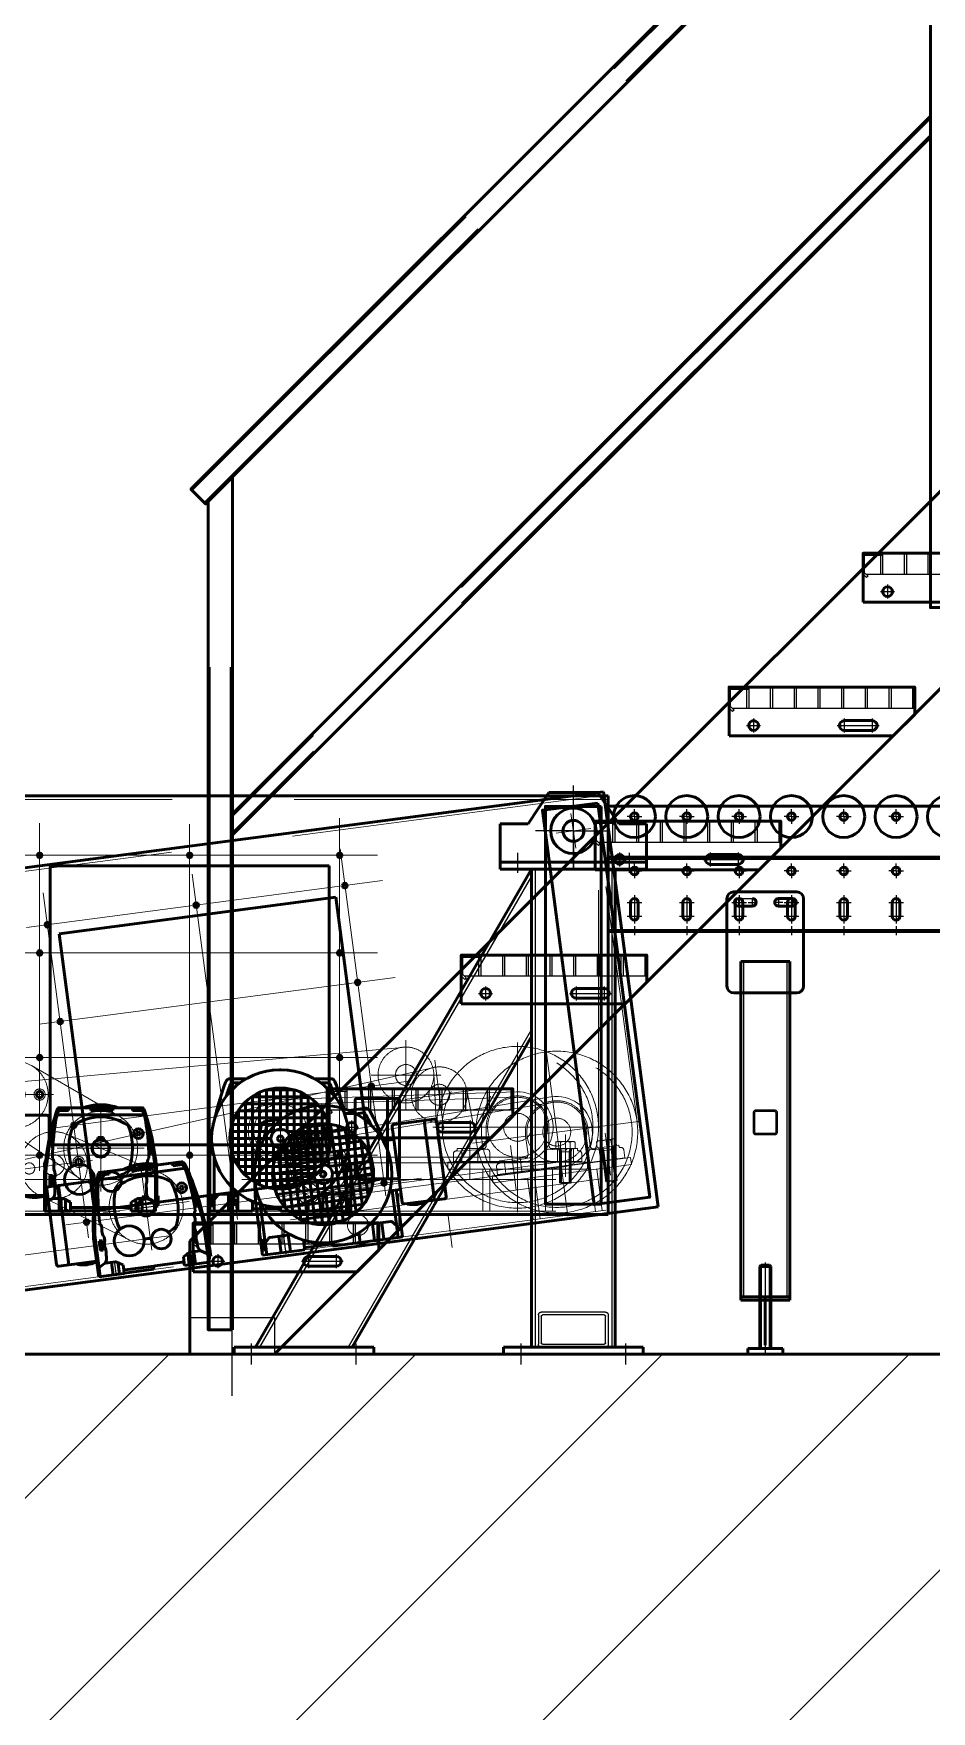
# Model space of a CAD drawing. Header units: millimetres. Extents: x 0 to 118800, y 79635 to 177025.
# Drawn here: x 20936 to 22223, y 107196 to 109601 of the extents above; entities that cross this region are included whole.
import ezdxf

# ---------------------------------------------------------------- set-up
doc = ezdxf.new("R2010")
doc.units = ezdxf.units.MM
doc.header["$LTSCALE"] = 200
for name, pattern in [('AM_DIN_F_W050', [6.25, 4.75, -1.5]), ('AM_DIN_G_W050', [13.75, 9.75, -1.5, 1, -1.5]), ('AM_DIN_G_W050x2', [6.875, 4.75, -0.875, 0.375, -0.875]), ('AM_ISO02W050x2', [3.75, 3, -0.75]), ('AM_ISO08W050x2', [9, 6, -0.75, 1.5, -0.75]), ('AUSGEZOGEN', [0]), ('gen3a', [3.125, 2.25, -0.875]), ('gen7', [13.75, 9.75, -1.5, 1, -1.5]), ('gen7a', [6.875, 4.75, -0.875, 0.375, -0.875])]:
    doc.linetypes.add(name, pattern=pattern)
doc.layers.add('1', color=7, linetype='Continuous')
for name, color, linetype, lineweight in [('2', 5, 'Continuous', 0), ('3A', 6, 'gen3a', 0), ('7', 4, 'gen7', 0), ('7A', 4, 'gen7a', 0), ('AM_0', 7, 'Continuous', 50), ('AM_1', 14, 'Continuous', 50), ('AM_2', 5, 'Continuous', 50), ('AM_3', 6, 'AM_DIN_F_W050', 25), ('AM_7', 4, 'AM_DIN_G_W050', 25), ('AM_8', 1, 'Continuous', 25)]:
    doc.layers.add(name, color=color, linetype=linetype, lineweight=lineweight)

# ---------------------------------------------------------------- blocks, each defined once
blk = doc.blocks.new('*U670')
at = {"layer": 'AM_0'}
for p, q in [((107, -153), (107, -173)), ((118, -153), (118, -173))]:
    blk.add_line(p, q, dxfattribs=at)
for centre, start, end in [((112.5, -153), 0, 180), ((112.5, -173), 180, 0)]:
    blk.add_arc(centre, 5.5, start, end, dxfattribs=at)
at = {"layer": 'AM_7', "linetype": 'AM_DIN_G_W050x2'}
for p, q in [((112.5, -142.5), (112.5, -183.5)), ((102, -153), (123, -153)), ((102, -173), (123, -173))]:
    blk.add_line(p, q, dxfattribs=at)
blk = doc.blocks.new('*U671')
at = {"layer": 'AM_0'}
for p, q in [((32, -153), (32, -173)), ((43, -153), (43, -173))]:
    blk.add_line(p, q, dxfattribs=at)
for centre, start, end in [((37.5, -153), 0, 180), ((37.5, -173), 180, 0)]:
    blk.add_arc(centre, 5.5, start, end, dxfattribs=at)
at = {"layer": 'AM_7', "linetype": 'AM_DIN_G_W050x2'}
for p, q in [((37.5, -142.5), (37.5, -183.5)), ((27, -153), (48, -153)), ((27, -173), (48, -173))]:
    blk.add_line(p, q, dxfattribs=at)
blk = doc.blocks.new('*U672')
at = {"layer": 'AM_0'}
for p, q in [((182, -153), (182, -173)), ((193, -153), (193, -173))]:
    blk.add_line(p, q, dxfattribs=at)
for centre, start, end in [((187.5, -153), 0, 180), ((187.5, -173), 180, 0)]:
    blk.add_arc(centre, 5.5, start, end, dxfattribs=at)
at = {"layer": 'AM_7', "linetype": 'AM_DIN_G_W050x2'}
for p, q in [((187.5, -142.5), (187.5, -183.5)), ((177, -153), (198, -153)), ((177, -173), (198, -173))]:
    blk.add_line(p, q, dxfattribs=at)
blk = doc.blocks.new('*U673')
at = {"layer": 'AM_0'}
for p, q in [((257, -153), (257, -173)), ((268, -153), (268, -173))]:
    blk.add_line(p, q, dxfattribs=at)
for centre, start, end in [((262.5, -153), 0, 180), ((262.5, -173), 180, 0)]:
    blk.add_arc(centre, 5.5, start, end, dxfattribs=at)
at = {"layer": 'AM_7', "linetype": 'AM_DIN_G_W050x2'}
for p, q in [((262.5, -142.5), (262.5, -183.5)), ((252, -153), (273, -153)), ((252, -173), (273, -173))]:
    blk.add_line(p, q, dxfattribs=at)
blk = doc.blocks.new('*U674')
at = {"layer": 'AM_0'}
for p, q in [((332, -153), (332, -173)), ((343, -153), (343, -173))]:
    blk.add_line(p, q, dxfattribs=at)
for centre, start, end in [((337.5, -153), 0, 180), ((337.5, -173), 180, 0)]:
    blk.add_arc(centre, 5.5, start, end, dxfattribs=at)
at = {"layer": 'AM_7', "linetype": 'AM_DIN_G_W050x2'}
for p, q in [((337.5, -142.5), (337.5, -183.5)), ((327, -153), (348, -153)), ((327, -173), (348, -173))]:
    blk.add_line(p, q, dxfattribs=at)
blk = doc.blocks.new('*U675')
at = {"layer": 'AM_0'}
for p, q in [((407, -153), (407, -173)), ((418, -153), (418, -173))]:
    blk.add_line(p, q, dxfattribs=at)
for centre, start, end in [((412.5, -153), 0, 180), ((412.5, -173), 180, 0)]:
    blk.add_arc(centre, 5.5, start, end, dxfattribs=at)
at = {"layer": 'AM_7', "linetype": 'AM_DIN_G_W050x2'}
for p, q in [((412.5, -142.5), (412.5, -183.5)), ((402, -153), (423, -153)), ((402, -173), (423, -173))]:
    blk.add_line(p, q, dxfattribs=at)
blk = doc.blocks.new('ROF BL3000')
for p, q in [((0, -15), (0, -195)), ((2999.8, -15), (0, -15)), ((0, -90), (2999.8, -90)), ((0, -195), (2999.8, -195))]:
    blk.add_line(p, q)
for centre, radius in [((37.5, -30), 30), ((112.5, -30), 30), ((187.5, -30), 30), ((262.5, -30), 30), ((337.5, -30), 30), ((412.5, -30), 30), ((487.5, -30), 30), ((37.5, -30), 5.5), ((112.5, -30), 5.5), ((187.5, -30), 5.5), ((262.5, -30), 5.5), ((337.5, -30), 5.5), ((412.5, -30), 5.5), ((37.5, -108), 5.5), ((112.5, -108), 5.5), ((187.5, -108), 5.5), ((262.5, -108), 5.5), ((337.5, -108), 5.5), ((412.5, -108), 5.5)]:
    blk.add_circle(centre, radius)
at = {"layer": 'AM_3', "linetype": 'AM_ISO02W050x2'}
for p, q in [((0, -87), (2999.8, -87)), ((0, -192), (2999.8, -192))]:
    blk.add_line(p, q, dxfattribs=at)
at = {"layer": 'AM_7', "linetype": 'AM_ISO08W050x2'}
for p, q in [((37.5, -30), (37.5, -19.5)), ((112.5, -30), (112.5, -19.5)), ((187.5, -30), (187.5, -19.5)), ((262.5, -30), (262.5, -19.5)), ((337.5, -30), (337.5, -19.5)), ((412.5, -30), (412.5, -19.5)), ((37.5, -30), (27, -30)), ((37.5, -30), (48, -30)), ((37.5, -30), (37.5, -40.5)), ((112.5, -30), (102, -30)), ((112.5, -30), (123, -30)), ((112.5, -30), (112.5, -40.5)), ((187.5, -30), (177, -30)), ((187.5, -30), (187.5, -40.5)), ((187.5, -30), (198, -30)), ((262.5, -30), (252, -30)), ((262.5, -30), (262.5, -40.5)), ((262.5, -30), (273, -30)), ((337.5, -30), (327, -30)), ((337.5, -30), (337.5, -40.5)), ((337.5, -30), (348, -30)), ((412.5, -30), (402, -30)), ((412.5, -30), (412.5, -40.5)), ((412.5, -30), (423, -30)), ((37.5, -108), (27, -108)), ((37.5, -108), (37.5, -97.5)), ((37.5, -108), (48, -108)), ((37.5, -108), (37.5, -118.5)), ((112.5, -108), (102, -108)), ((112.5, -108), (112.5, -97.5)), ((112.5, -108), (123, -108)), ((112.5, -108), (112.5, -118.5)), ((187.5, -108), (177, -108)), ((187.5, -108), (187.5, -97.5)), ((187.5, -108), (187.5, -118.5)), ((187.5, -108), (198, -108)), ((262.5, -108), (252, -108)), ((262.5, -108), (262.5, -97.5)), ((262.5, -108), (262.5, -118.5)), ((262.5, -108), (273, -108)), ((337.5, -108), (327, -108)), ((337.5, -108), (337.5, -97.5)), ((337.5, -108), (337.5, -118.5)), ((337.5, -108), (348, -108)), ((412.5, -108), (402, -108)), ((412.5, -108), (412.5, -97.5)), ((412.5, -108), (412.5, -118.5)), ((412.5, -108), (423, -108)), ((37.5, -187), (37.5, -200)), ((112.5, -187), (112.5, -200)), ((187.5, -187), (187.5, -200)), ((262.5, -187), (262.5, -200)), ((337.5, -187), (337.5, -200)), ((412.5, -187), (412.5, -200))]:
    blk.add_line(p, q, dxfattribs=at)
at = {"layer": 'AM_0'}
for name in ['*U671', '*U670', '*U672', '*U673', '*U674', '*U675']:
    blk.add_blockref(name, (0, 0), dxfattribs=at)
blk = doc.blocks.new('ROF1 VA')
at = {"layer": '1', "color": 7, "linetype": 'AUSGEZOGEN'}
blk.add_line((-38.6, 135.4), (-18.6, 135.4), dxfattribs=at)
at = {"layer": 'AM_0'}
for p, q in [((45, 145), (-45, 145)), ((-55, 135), (-55, 10)), ((-18.6, 124.4), (-38.6, 124.4)), ((19, 135.5), (39, 135.5)), ((39, 124.5), (19, 124.5)), ((55, 135), (55, 10)), ((45, 0), (-45, 0))]:
    blk.add_line(p, q, dxfattribs=at)
for centre, radius, start, end in [((-45, 135), 10, 90, 180), ((45, 135), 10, 0, 90), ((-38.6, 129.9), 5.5, 90, 270), ((-18.6, 129.9), 5.5, 270, 90), ((19, 130), 5.5, 90, 270), ((39, 130), 5.5, 270, 90), ((-45, 10), 10, 180, 270), ((45, 10), 10, 270, 0)]:
    blk.add_arc(centre, radius, start, end, dxfattribs=at)
at = {"layer": 'AM_7', "linetype": 'AM_ISO08W050x2'}
for p, q in [((-44.7, 129.9), (-32.6, 129.9)), ((-38.6, 136), (-38.6, 123.9)), ((-24.7, 129.9), (-12.6, 129.9)), ((-18.6, 136), (-18.6, 123.9)), ((12.9, 130), (25.1, 130)), ((19, 136.1), (19, 123.9)), ((32.9, 130), (45.1, 130)), ((39, 136.1), (39, 123.9))]:
    blk.add_line(p, q, dxfattribs=at)
blk = doc.blocks.new('STUETZFUSS SA_3')
at = {"layer": 'AM_0'}
for p, q in [((74, -39), (4, -39)), ((4, -39), (4, -218.6)), ((74, -39), (74, -218.6)), ((4, -218.6), (4, -524.6)), ((74, -218.6), (74, -524.6)), ((31, -476.2), (33, -474.2)), ((31, -476.2), (47, -476.2)), ((31, -476.2), (31, -510)), ((32.2, -476.2), (32.2, -510)), ((45, -474.2), (33, -474.2)), ((45, -474.2), (47, -476.2)), ((45.8, -510), (45.8, -476.2)), ((47, -510), (47, -476.2)), ((4, -519.6), (74, -519.6)), ((4, -524.6), (74, -524.6)), ((31, -525), (31, -593.6)), ((32.2, -510), (32.2, -525)), ((32.2, -525), (32.2, -593.6)), ((39, -519.6), (39, -589)), ((45.8, -593.6), (45.8, -525)), ((47, -524.2), (47, -510)), ((47, -593.6), (47, -525)), ((64, -593.6), (14, -593.6)), ((14, -593.6), (14, -601.6)), ((64, -601.6), (64, -593.6)), ((14, -601.6), (64, -601.6))]:
    blk.add_line(p, q, dxfattribs=at)
at = {"layer": 'AM_2'}
for p, q in [((31, -510), (31, -525)), ((45.8, -525), (45.8, -510))]:
    blk.add_line(p, q, dxfattribs=at)
at = {"layer": 'AM_3', "linetype": 'AM_ISO02W050x2'}
for p, q in [((8, -39), (8, -519.6)), ((70, -39), (70, -519.6)), ((21.5, -256.1), (21.5, -283.1)), ((23.5, -256.1), (23.5, -283.1)), ((52.5, -252.1), (25.5, -252.1)), ((52.5, -254.1), (25.5, -254.1)), ((54.5, -283.1), (54.5, -256.1)), ((56.5, -283.1), (56.5, -256.1)), ((25.5, -285.1), (52.5, -285.1)), ((25.5, -287.1), (52.5, -287.1))]:
    blk.add_line(p, q, dxfattribs=at)
for centre, radius, start, end in [((25.5, -256.1), 4, 90, 180), ((25.5, -256.1), 2, 90, 180), ((52.5, -256.1), 4, 0, 90), ((52.5, -256.1), 2, 0, 90), ((25.5, -283.1), 4, 180, 270), ((25.5, -283.1), 2, 180, 270), ((52.5, -283.1), 4, 270, 0), ((52.5, -283.1), 2, 270, 0)]:
    blk.add_arc(centre, radius, start, end, dxfattribs=at)
at = {"layer": 'AM_7', "linetype": 'AM_ISO08W050x2'}
blk.add_line((39, -470.5), (39, -601.6), dxfattribs=at)
blk = doc.blocks.new('rof bl2175 bh800')
at = {"layer": 'AM_0'}
blk.add_blockref('ROF BL3000', (0, 800.5), dxfattribs=at)
at = {"layer": 'AM_0', "lineweight": 0}
for name, p in [('ROF1 VA', (225, 517.6)), ('STUETZFUSS SA_3', (186, 601.6))]:
    blk.add_blockref(name, p, dxfattribs=at)
blk = doc.blocks.new('R37DT71D4Vorderansicht')
at = {"layer": 'AM_1'}
for p, q in [((-62.7, 48), (-57.57391, 56.54349)), ((-60.7, 53.999), (-60.7, 57.549)), ((-60.7, 53.999), (-50.7, 53.999)), ((-59.45, 57.999), (-51.95, 57.999)), ((-59.1, 54), (-45.7, 54)), ((-58.2, 53.999), (-58.2, 57.549)), ((-55.00143, 58), (55.60143, 58)), ((-53.2, 53.999), (-53.2, 57.549)), ((-50.7, 53.999), (-50.7, 57.549)), ((-45.7, 54), (-45.7, 58)), ((-19.75, 59.87906), (-18.25, 59.87906)), ((-19.75, 58), (-19.75, 59.87906)), ((-18.25, 58), (-18.25, 59.87906)), ((-17.28846, 54), (-17.28846, 58)), ((-17.28846, 54), (-17.28846, 58)), ((-17.28846, 54), (13.88846, 54)), ((-17.28846, 54), (13.88846, 54)), ((-10.25, 58), (-10.25, 61.78789)), ((-10.25, 61.78789), (-8.75, 61.78789)), ((-8.75, 58), (-8.75, 61.78789)), ((-6.7, 53.999), (-6.7, 57.549)), ((-6.7, 53.999), (-6.7, 57.549)), ((-6.7, 53.999), (3.3, 53.999)), ((-6.7, 53.999), (3.3, 53.999)), ((-5.45, 57.999), (2.05, 57.999)), ((-5.45, 57.999), (2.05, 57.999)), ((-4.2, 53.999), (-4.2, 57.549)), ((-4.2, 53.999), (-4.2, 57.549)), ((-0.75, 58), (-0.75, 62.413)), ((-0.75, 62.413), (0.75, 62.413)), ((0.75, 58), (0.75, 62.413)), ((0.8, 53.999), (0.8, 57.549)), ((0.8, 53.999), (0.8, 57.549)), ((3.3, 53.999), (3.3, 57.549)), ((3.3, 53.999), (3.3, 57.549)), ((8.75, 58), (8.75, 61.78789)), ((8.75, 61.78789), (10.25, 61.78789)), ((10.25, 58), (10.25, 61.78789)), ((13.88846, 54), (13.88846, 58)), ((13.88846, 54), (13.88846, 58)), ((18.25, 59.87906), (19.75, 59.87906)), ((18.25, 58), (18.25, 59.87906)), ((19.75, 58), (19.75, 59.87906)), ((46.3, 54), (46.3, 58)), ((46.3, 54), (59.7, 54)), ((51.3, 53.999), (51.3, 57.549)), ((51.3, 53.999), (61.3, 53.999)), ((52.55, 57.999), (60.05, 57.999)), ((53.8, 53.999), (53.8, 57.549)), ((58.17391, 56.54349), (63.3, 48)), ((58.8, 53.999), (58.8, 57.549)), ((61.3, 53.999), (61.3, 57.549)), ((-62.7, 48), (63.3, 48)), ((-62.7, 48), (0, 48)), ((0, 48), (62.7, 48)), ((70.93159, 25.913), (74, 25.913)), ((74, 12.32242), (74, 44.413)), ((74, 12.32242), (74, 25.913)), ((74, 25.913), (74, 25.913)), ((77, 47.413), (135, 47.413)), ((120.5, -67.587), (120.5, 47.413)), ((138, -64.587), (138, 44.413)), ((-73, -7), (-73, 7)), ((-73, 7), (-69, 7)), ((-69, -7), (-69, 7)), ((-56.5, 22.44438), (-54, 23.88775)), ((-56.5, 19.55762), (-56.5, 22.44438)), ((-56.5, 19.55762), (-54, 18.11425)), ((-54, 23.88775), (-51.5, 22.44438)), ((-54, 18.11425), (-51.5, 19.55762)), ((-51.5, 19.55762), (-51.5, 22.44438)), ((4, 15.5), (-4, 15.5)), ((-4, 15.5), (-4, 11.842719)), ((4, 11.842719), (4, 15.5)), ((-73, -7), (-69, -7)), ((-80.5, -85), (-80.5, -34.5)), ((-78.5, -90), (-78.5, -34.5)), ((69, -53), (69, -39)), ((69, -39), (73, -39)), ((73, -53), (73, -39)), ((78.5, -90), (78.5, -34.5)), ((80.5, -90), (80.5, -34.5)), ((-82.5, -82), (-82.5, -68)), ((-82.5, -68), (-80.5, -68)), ((-68.32852, -72), (-53.67148, -72)), ((-59.5, -90), (-59.5, -72)), ((-50.5, -90), (-50.5, -72)), ((50.5, -90), (50.5, -72)), ((53.67148, -72), (68.32852, -72)), ((59.5, -90), (59.5, -72)), ((69, -53), (73, -53)), ((80.5, -67.587), (84, -67.587)), ((81.5, -67.587), (84, -67.587)), ((81.5, -67.587), (81.5, -67.587)), ((81.5, -68.587), (81.5, -67.587)), ((81.5, -68.587), (84, -68.587)), ((84, -67.587), (106, -67.587)), ((84, -68.587), (84, -67.587)), ((84, -68.587), (106, -68.587)), ((84, -68.587), (84.13388, -68.587)), ((106, -67.587), (135, -67.587)), ((106, -67.587), (108.5, -67.587)), ((106, -68.587), (106, -67.587)), ((106, -68.587), (108.5, -68.587)), ((108.5, -67.587), (108.5, -67.587)), ((108.5, -68.587), (108.5, -67.587)), ((-82.5, -82), (-80.5, -82)), ((-80.5, -85), (-78.5, -85)), ((-78.5, -77.5), (-69.58111, -72.33643)), ((-78.5, -90), (-78.5, -85)), ((-78.5, -90), (-43.5, -90)), ((-52.41889, -72.33643), (-43.5, -77.5)), ((-43.5, -90), (-43.5, -77.5)), ((-43.5, -90), (-43.5, -87.5)), ((-41, -85), (-1.88001, -85)), ((0, -85), (41.5, -85)), ((0.52178, -86.80615), (1.3, -89.5)), ((1.3, -89.5), (43.5, -89.5)), ((43.5, -77.5), (52.41889, -72.33643)), ((43.5, -90), (43.5, -77.5)), ((43.5, -90), (43.5, -89.5)), ((43.5, -90), (80.5, -90)), ((69.58111, -72.33643), (78.5, -77.5))]:
    blk.add_line(p, q, dxfattribs=at)
for centre, radius in [((-54, 21.001), 7), ((0, 0), 12), ((30.302, -44.679), 21.5), ((-15.58, -48), 14)]:
    blk.add_circle(centre, radius, dxfattribs=at)
for centre, radius, start, end in [((282.563089, -61.038904), 364.031757, 161.36, 175.82), ((-60.009491, 54.5), 2.5, 106.03, 161.36), ((284.756281, -63.694664), 364.427571, 161.27, 161.81), ((-59.45, 56.037889), 1.961111, 90, 129.6), ((-58.012396, 52.5), 2.5, 143.16, 161.27), ((-59.45, 56.037889), 1.961111, 50.4, 90), ((-55.7, 50.829556), 7.169444, 69.59, 110.41), ((-55.001429, 55), 3, 90, 149.04), ((-51.95, 56.037889), 1.961111, 90, 129.6), ((-51.95, 56.037889), 1.961111, 50.4, 90), ((0, -10.087), 72.5, 105.81, 110.09), ((0, -10.087), 72.5, 98.13, 105.19), ((0, -10.087), 72.5, 90.59, 97.53), ((-5.45, 56.037889), 1.961111, 90, 129.6), ((-5.45, 56.037889), 1.961111, 90, 129.6), ((-5.45, 56.037889), 1.961111, 50.4, 90), ((-5.45, 56.037889), 1.961111, 50.4, 90), ((-1.7, 50.829556), 7.169444, 69.59, 110.41), ((-1.7, 50.829556), 7.169444, 69.59, 110.41), ((0, -10.087), 72.5, 82.47, 89.41), ((2.05, 56.037889), 1.961111, 90, 129.6), ((2.05, 56.037889), 1.961111, 90, 129.6), ((2.05, 56.037889), 1.961111, 50.4, 90), ((2.05, 56.037889), 1.961111, 50.4, 90), ((0, -10.087), 72.5, 74.81, 81.87), ((0, -10.087), 72.5, 69.91, 74.19), ((52.55, 56.037889), 1.961111, 90, 129.6), ((52.55, 56.037889), 1.961111, 50.4, 90), ((56.3, 50.829556), 7.169444, 69.59, 110.41), ((55.601429, 55), 3, 30.96, 90), ((60.05, 56.037889), 1.961111, 90, 129.6), ((58.012396, 52.5), 2.5, 18.73, 36.84), ((60.05, 56.037889), 1.961111, 50.4, 90), ((-284.756281, -63.694664), 364.427571, 18.56, 18.73), ((60.009491, 54.5), 2.5, 18.64, 58.92), ((-282.563089, -61.038904), 364.031757, 4.18, 18.64), ((284.756281, -63.694664), 364.427571, 162.15, 168.81), ((257.389634, -15.837154), 326.393254, 168.72, 179.73), ((40.350896, 0), 86.009505, 157.65, 202.35), ((0, -23.640587), 68.636009, 55.17, 124.83), ((-40.350896, 0), 86.009505, 342.18, 22.35), ((-284.756281, -63.694664), 364.427571, 4.59, 17.85), ((-257.389634, -15.837154), 326.393254, 0.27, 11.28), ((77, 44.413), 3, 90, 180), ((135, 44.413), 3, 0, 90), ((284.756281, -63.694664), 364.427571, 169.02, 175.41), ((0, 0), 12.5, 108.66, 71.34), ((0, 0), 12.5, 71.34, 108.66), ((-78.623967, -21.206434), 11.845656, 348.34, 35.66), ((-51.744767, -26.753743), 15.6, 168.34, 201.65), ((51.744767, -26.753743), 15.6, 338.35, 11.66), ((78.623967, -21.206434), 11.845656, 144.34, 191.66), ((-80.826036, -38.3), 15.689556, 345.75, 21.65), ((-50.498717, -46), 15.6, 165.75, 194.25), ((0, 23.640587), 68.636009, 235.17, 247.07), ((0, 23.640587), 68.636009, 268.41, 277.38), ((80.826036, -38.3), 15.689556, 158.35, 194.25), ((50.498717, -46), 15.6, 345.75, 14.25), ((-68.328523, -74.5), 2.5, 90, 120.07), ((-77.23, -63.83), 11.596629, 315.21, 7.32), ((-50.254846, -60.36623), 15.6, 167.7, 187.32), ((-80.826036, -53.7), 15.689556, 347.7, 14.25), ((-53.671477, -74.5), 2.5, 59.93, 90), ((53.671477, -74.5), 2.5, 90, 120.07), ((80.826036, -53.7), 15.689556, 165.75, 192.3), ((50.254846, -60.36623), 15.6, 352.68, 12.3), ((77.23, -63.83), 11.596629, 172.68, 224.79), ((68.328523, -74.5), 2.5, 59.93, 90), ((95, -23.987), 46.5625, 253.15, 286.85), ((95, -39.287), 31.25, 249.39, 290.61), ((135, -64.587), 3, 270, 0), ((-41, -87.5), 2.5, 90, 180), ((-1.880009, -87.5), 2.5, 16.11, 90)]:
    blk.add_arc(centre, radius, start, end, dxfattribs=at)
at = {"layer": 'AM_7'}
for p, q in [((15, 0), (-15, 0)), ((0, 15), (0, -15)), ((-55, -91.8), (-55, -70.2)), ((55, -91.8), (55, -70.2))]:
    blk.add_line(p, q, dxfattribs=at)
blk = doc.blocks.new('Lagertrommel1')
at = {"color": 1, "linetype": 'AUSGEZOGEN'}
for p, q in [((1191.8, 1744.7), (1190.6, 1749.1)), ((1191.8, 1699.7), (1191.8, 1744.7)), ((1205.4, 1744.7), (1206.6, 1749.1)), ((1205.4, 1699.7), (1205.4, 1744.7))]:
    blk.add_line(p, q, dxfattribs=at)
at = {"layer": '3A'}
for p, q in [((1184.7, 1758.5), (1184.7, 1749.7)), ((1209, 1759.7), (1188.2, 1759.7)), ((1191.7, 1758.5), (1191.7, 1749.7)), ((1205.5, 1758.5), (1205.5, 1749.7)), ((1212.5, 1758.5), (1212.5, 1749.7)), ((1222.1, 1779.9), (1222.1, 1754.1)), ((1312.1, 1779.9), (1312.1, 1754.1)), ((1175.1, 1730.7), (1175.1, 1742)), ((1179.5, 1746), (1178.9, 1745.9)), ((1220.2, 1749.7), (1181.4, 1749.7)), ((1181.4, 1749.7), (1181.4, 1748)), ((1190, 1749.7), (1184.7, 1749.7)), ((1187.1, 1730.7), (1187.1, 1749.7)), ((1190.6, 1700.9), (1190.6, 1749.1)), ((1206.6, 1744.7), (1190.6, 1744.7)), ((1198.8, 1747.1), (1222.9, 1748.5)), ((1206.6, 1749.1), (1206.6, 1700.9)), ((1212.5, 1749.7), (1207.2, 1749.7)), ((1210.1, 1730.7), (1210.1, 1749.7)), ((1227.1, 1730.7), (1227.1, 1744.5)), ((1307.1, 1730.7), (1307.1, 1744.5)), ((1355.6, 1745.9), (1311.3, 1748.5)), ((1353.8, 1749.7), (1314, 1749.7)), ((1324.1, 1730.7), (1324.1, 1749.7)), ((1347.1, 1730.7), (1347.1, 1749.7)), ((1353.8, 1749.7), (1353.8, 1747.9)), ((1359.1, 1730.7), (1359.1, 1742)), ((1167.1, 1719.9), (1167.1, 1729.9)), ((1367.1, 1729.9), (1167.1, 1729.9)), ((1367.1, 1719.9), (1167.1, 1719.9)), ((1359.1, 1730.7), (1175.1, 1730.7)), ((1217.1, 1659.9), (1217.1, 1719.9)), ((1227.1, 1659.9), (1227.1, 1719.9)), ((1307.1, 1659.9), (1307.1, 1719.9)), ((1317.1, 1659.9), (1317.1, 1719.9)), ((1367.1, 1729.9), (1367.1, 1719.9)), ((1206.6, 1700.9), (1190.6, 1700.9)), ((1191.8, 1699.7), (1190.6, 1700.9)), ((1205.4, 1699.7), (1191.8, 1699.7)), ((1206.6, 1700.9), (1205.4, 1699.7))]:
    blk.add_line(p, q, dxfattribs=at)
for radius in [108, 20]:
    blk.add_circle((1267.1, 1779.9), radius, dxfattribs=at)
for centre, radius, start, end in [((1267.1, 1779.9), 45, 0, 180), ((1188.2, 1754.1), 5.6, 90, 128.2132), ((1188.2, 1754.1), 5.6, 51.7868, 90), ((1198.6, 1739.1), 20.6, 70.3472, 109.6528), ((1209, 1754.1), 5.6, 90, 128.2132), ((1209, 1754.1), 5.6, 51.7868, 90), ((1179.1, 1742), 4, 93.3022, 180), ((1179.4, 1748), 2, 273.3013, 0), ((1198.6, 1749.1), 2, 180, 273.3013), ((1216.1, 1754.1), 6, 273.3018, 0), ((1223.1, 1744.5), 4, 0, 93.302), ((1311.1, 1744.5), 4, 86.698, 180), ((1318.1, 1754.1), 6, 180, 266.6981), ((1355.8, 1747.9), 2, 180, 266.6982), ((1355.1, 1742), 4, 0, 86.6982)]:
    blk.add_arc(centre, radius, start, end, dxfattribs=at)
at = {"layer": '7A'}
for p, q in [((1267.1, 1779.9), (1267.1, 1901.6)), ((1267.1, 1779.9), (1145.4, 1779.9)), ((1198.6, 1708.7), (1198.6, 1769.5)), ((1267.1, 1779.9), (1267.1, 1658.2)), ((1267.1, 1779.9), (1388.8, 1779.9)), ((1335.6, 1704.9), (1335.6, 1769.5))]:
    blk.add_line(p, q, dxfattribs=at)
for radius in [116, 43]:
    blk.add_circle((1267.1, 1779.9), radius, dxfattribs=at)
blk = doc.blocks.new('R57DT90L4Vorderansicht')
at = {"layer": 'AM_1'}
for p, q in [((-72.57958, 74.6), (-48.43479, 74.6)), ((-43, 77.92786), (-41.99999, 77.92786)), ((-43, 77.44956), (-43, 77.92786)), ((-32.5, 82.15838), (-31.5, 82.15838)), ((-32.5, 81.81487), (-32.5, 82.15838)), ((-22, 84.84272), (-22, 85.06639)), ((-22, 85.06639), (-20.99999, 85.06639)), ((-11.5, 86.76976), (-10.49997, 86.76976)), ((-11.5, 86.65738), (-11.5, 86.76976)), ((-1, 87.331), (0, 87.331)), ((-1, 87.32592), (-1, 87.331)), ((0, 87.331), (1, 87.331)), ((1, 87.32592), (1, 87.331)), ((10.49997, 86.76976), (11.5, 86.76976)), ((11.5, 86.65738), (11.5, 86.76976)), ((20.99999, 85.06639), (22, 85.06639)), ((22, 84.84272), (22, 85.06639)), ((31.5, 82.15838), (32.5, 82.15838)), ((32.5, 81.81487), (32.5, 82.15838)), ((41.99999, 77.92786), (43, 77.92786)), ((43, 77.44956), (43, 77.92786)), ((48.43479, 74.6), (72.57958, 74.6)), ((-68.99519, 68.6), (-57.78544, 68.6)), ((-40.69705, 48.831), (40.69705, 48.831)), ((-40, -71.63593), (-40, 49.29793)), ((-30, -77.17089), (-30, 54.83289)), ((-20, -80.8558), (-20, 58.5178)), ((-18.87459, 58.831), (18.87459, 58.831)), ((-10, -2.09982), (-10, 60.63803)), ((0, 2.331), (0, 61.331)), ((10, -2.09982), (10, 60.63803)), ((20, -80.8558), (20, 58.5178)), ((30, -77.17089), (30, 54.83289)), ((40, -71.63593), (40, 49.29793)), ((57.78544, 68.6), (68.99519, 68.6)), ((-171, -65.669), (-171, 43.331)), ((-168, 46.331), (-110, 46.331)), ((-153.5, -68.669), (-153.5, 46.331)), ((-107, -65.669), (-107, 43.331)), ((-107, 24.831), (-91.6856, 24.831)), ((-89.09686, 30.83099), (-89.09686, 31.831)), ((-89.09686, 31.831), (-88.61856, 31.831)), ((-60.46693, 28.831), (60.46693, 28.831)), ((-60, -51.86605), (-60, 29.52805)), ((-52.5, 38.831), (52.5, 38.831)), ((-50, -63.669), (-50, 41.331)), ((50, -63.669), (50, 41.331)), ((60, -51.86605), (60, 29.52805)), ((88.61856, 31.831), (89.09686, 31.831)), ((89.09686, 30.83099), (89.09686, 31.831)), ((-97.93876, -0.66903), (-97.93876, 0.331)), ((-97.93876, 0.331), (-97.82638, 0.331)), ((-96.23539, 10.831), (-96.01172, 10.831)), ((-96.23539, 9.83099), (-96.23539, 10.831)), ((-93.32738, 20.331), (-93.32738, 21.331)), ((-93.32738, 21.331), (-92.98387, 21.331)), ((-70, -30.04359), (-70, 7.70559)), ((-69.6868, 8.831), (69.6868, 8.831)), ((-66.00189, 18.831), (66.00189, 18.831)), ((70, -30.04359), (70, 7.70559)), ((92.98387, 21.331), (93.32738, 21.331)), ((93.32738, 20.331), (93.32738, 21.331)), ((96.01172, 10.831), (96.23539, 10.831)), ((96.23539, 9.83099), (96.23539, 10.831)), ((97.82638, 0.331), (97.93876, 0.331)), ((97.93876, -0.66903), (97.93876, 0.331)), ((-98.5, -11.169), (-98.5, -10.169)), ((-98.5, -10.169), (-98.49492, -10.169)), ((-98.5, -12.169), (-98.5, -11.169)), ((-98.5, -12.169), (-98.49492, -12.169)), ((-97.93876, -22.669), (-97.93876, -21.66897)), ((-97.93876, -22.669), (-97.82638, -22.669)), ((-72.5, -11.169), (-13.5, -11.169)), ((-71.80703, -1.169), (-9.06918, -1.169)), ((-71.80703, -21.169), (-9.06918, -21.169)), ((-10, -82.97603), (-10, -20.23818)), ((9.06918, -1.169), (71.80703, -1.169)), ((9.06918, -21.169), (71.80703, -21.169)), ((10, -82.97603), (10, -20.23818)), ((13.5, -11.169), (72.5, -11.169)), ((97.82638, -22.669), (97.93876, -22.669)), ((97.93876, -22.669), (97.93876, -21.66897)), ((98.49492, -10.169), (98.5, -10.169)), ((98.49492, -12.169), (98.5, -12.169)), ((98.5, -11.169), (98.5, -10.169)), ((98.5, -12.169), (98.5, -11.169)), ((-107, -47.169), (-91.6856, -47.169)), ((-101, -115), (-101, -47.169)), ((-96.23539, -33.169), (-96.23539, -32.16899)), ((-96.23539, -33.169), (-96.01172, -33.169)), ((-95, -115), (-95, -47.169)), ((-93.32738, -43.669), (-93.32738, -42.669)), ((-93.32738, -43.669), (-92.98387, -43.669)), ((-69.6868, -31.169), (69.6868, -31.169)), ((-66.00189, -41.169), (66.00189, -41.169)), ((0, -83.669), (0, -24.669)), ((92.98387, -43.669), (93.32738, -43.669)), ((93.32738, -43.669), (93.32738, -42.669)), ((95, -93.75), (95, -37.19303)), ((96.01172, -33.169), (96.23539, -33.169)), ((96.23539, -33.169), (96.23539, -32.16899)), ((101, -115), (101, -36.9)), ((-168, -68.669), (-141.5, -68.669)), ((-141.5, -68.669), (-114.5, -68.669)), ((-141.5, -69.669), (-141.5, -68.669)), ((-141.5, -69.669), (-114.5, -69.669)), ((-114.5, -68.669), (-110, -68.669)), ((-114.5, -69.669), (-114.5, -68.669)), ((-89.09686, -54.169), (-89.09686, -53.16899)), ((-89.09686, -54.169), (-88.61856, -54.169)), ((-60.46693, -51.169), (60.46693, -51.169)), ((-52.5, -61.169), (52.5, -61.169)), ((-40.69705, -71.169), (40.69705, -71.169)), ((88.61856, -54.169), (89.09686, -54.169)), ((89.09686, -54.169), (89.09686, -53.16899)), ((-95, -98.5), (-89.14662, -91.84843)), ((-87.26983, -91), (-57.69975, -91)), ((-74.25, -115), (-74.25, -91)), ((-60.75, -115), (-60.75, -91)), ((-18.87459, -81.169), (18.87459, -81.169)), ((57.69975, -91), (87.26983, -91)), ((60.75, -115), (60.75, -91)), ((74.25, -115), (74.25, -91)), ((89.14662, -91.84843), (95, -98.5)), ((95, -107.75), (95, -93.75)), ((95, -107.75), (95, -93.75)), ((95, -93.75), (99, -93.75)), ((99, -107.75), (99, -93.75)), ((-101, -115), (-95, -115)), ((-95, -115), (-40, -115)), ((-43, -100.26586), (-43, -99.78756)), ((-43, -100.26586), (-41.99999, -100.26586)), ((-40, -115), (-40, -101.1815)), ((-40, -115), (0, -115)), ((-32.5, -104.49638), (-32.5, -104.15287)), ((-32.5, -104.49638), (-31.5, -104.49638)), ((-22, -107.40439), (-22, -107.18072)), ((-22, -107.40439), (-20.99999, -107.40439)), ((-11.5, -109.10776), (-11.5, -108.99538)), ((-11.5, -109.10776), (-10.49997, -109.10776)), ((-1, -109.669), (-1, -109.66392)), ((-1, -109.669), (0, -109.669)), ((0, -115.169), (0, -109.669)), ((0, -109.669), (1, -109.669)), ((0, -109.669), (0, -109.669)), ((0, -115), (0, -114.5)), ((1, -109.669), (1, -109.66392)), ((2.5, -112), (37.5, -112)), ((10.49997, -109.10776), (11.5, -109.10776)), ((11.5, -109.10776), (11.5, -108.99538)), ((20.99999, -107.40439), (22, -107.40439)), ((22, -107.40439), (22, -107.18072)), ((31.5, -104.49638), (32.5, -104.49638)), ((32.5, -104.49638), (32.5, -104.15287)), ((40, -115), (40, -101.1815)), ((40, -115), (40, -114.5)), ((40, -115), (101, -115)), ((41.99999, -100.26586), (43, -100.26586)), ((43, -100.26586), (43, -99.78756)), ((95, -98.5), (95, -98.5)), ((95, -115), (95, -107.75)), ((95, -107.75), (99, -107.75))]:
    blk.add_line(p, q, dxfattribs=at)
for radius in [98.5, 72.5, 13.5, 4]:
    blk.add_circle((0, -11.169), radius, dxfattribs=at)
for centre, radius, start, end in [((-72.57958, 68.6), 6, 90, 159.29), ((72.57958, 68.6), 6, 20.71, 90), ((260.16729, -57.21386), 361.73812, 159.29, 166.89), ((266.68258, -64.65845), 362.74622, 158.72, 161.67), ((-68.99519, 66.1), 2.5, 90, 158.72), ((68.99519, 66.1), 2.5, 21.28, 90), ((-266.68258, -64.65845), 362.74622, 18.33, 21.28), ((-260.16729, -57.21386), 361.73812, 12.59, 20.71), ((-168, 43.331), 3, 90, 180), ((-110, 43.331), 3, 0, 90), ((-260.16729, -57.21386), 361.73812, 3.22, 7.47), ((-168, -65.669), 3, 180, 270), ((-128, -25.069), 46.5625, 253.15, 286.85), ((-110, -65.669), 3, 270, 0), ((-87.26984, -93.5), 2.5, 90, 138.65), ((87.26984, -93.5), 2.5, 41.35, 90), ((2.5, -114.5), 2.5, 90, 180), ((37.5, -114.5), 2.5, 0, 90)]:
    blk.add_arc(centre, radius, start, end, dxfattribs=at)
at = {"layer": 'AM_7'}
for p, q in [((-67.5, -117.4), (-67.5, -88.6)), ((67.5, -117.4), (67.5, -88.6))]:
    blk.add_line(p, q, dxfattribs=at)
blk = doc.blocks.new('Umlenkrolle')
at = {"layer": '3A'}
for radius in [40, 15]:
    blk.add_circle((1427.1, 1854.9), radius, dxfattribs=at)
at = {"layer": '7A'}
for q in [(1427.1, 1904.9), (1377.1, 1854.9), (1477.1, 1854.9), (1427.1, 1804.9)]:
    blk.add_line((1427.1, 1854.9), q, dxfattribs=at)
blk = doc.blocks.new('Hauptgerüst')
blk.add_lwpolyline([(-3527.1, 667.4), (-3447.1, 667.4), (-3447.1, 97.4), (-3527.1, 97.4)], close=True)
blk.add_circle((-3487.3, 632.4), 15)
at = {"layer": '2'}
for p, q in [((-3523.3, 207.4), (-3523.2, 547.4)), ((-3247.3, 322.4), (-2617.6, 265.6)), ((-2710.5, 296), (-2836.3, 223.3)), ((-3287.2, 284.4), (-3291.1, 207.4)), ((-3067.3, 239.5), (-3405.8, 250.4)), ((-3067.3, 247.5), (-3405.6, 258.4)), ((-2659.7, 214.6), (-2780.2, 133.5)), ((-3407.3, 164.4), (-3067.3, 164.4)), ((-3407.3, 156.4), (-3067.3, 156.4))]:
    blk.add_line(p, q, dxfattribs=at)
for centre, radius, start, end in [((-3407.3, 207.4), 51, 88.0901, 268.0901), ((-3067.3, 202.4), 46, 270, 90)]:
    blk.add_arc(centre, radius, start, end, dxfattribs=at)
at = {"layer": '3A'}
for p, q in [((-3537.3, 677.4), (112.7, 677.4)), ((1362.7, 132.4), (-3537.3, 132.4)), ((1362.7, 87.4), (-3537.3, 87.4))]:
    blk.add_line(p, q, dxfattribs=at)
for centre, radius in [((-2686.5, 254.4), 15), ((-2722.3, 254.4), 8), ((-2722.3, 254.4), 4.5), ((-2650.8, 254.4), 8), ((-3107.3, 112.4), 15)]:
    blk.add_circle(centre, radius, dxfattribs=at)
at = {"layer": '7'}
for p, q in [((-3152.3, 149), (-3152.3, 650.6)), ((-2937.3, 142.7), (-2937.3, 642.1)), ((-2722.3, 144.9), (-2722.3, 643.4)), ((-2692.1, 597.4), (-3206.5, 597.4)), ((-2692.1, 457.4), (-3206.5, 457.4)), ((-2692.1, 307.4), (-3206.5, 307.4)), ((-2692.1, 167.4), (-3206.5, 167.4)), ((-3237.3, 63), (-3237.3, 112.5))]:
    blk.add_line(p, q, dxfattribs=at)
at = {"layer": '7A'}
for p, q in [((-3487.1, 657.4), (-3487.3, 607.4)), ((-3512.3, 632.4), (-3462.3, 632.4)), ((-2686.5, 254.4), (-2686.5, 310.3)), ((-2722.3, 235.9), (-2722.3, 272.8)), ((-3067.3, 202.4), (-3067.3, 250.4)), ((-2686.5, 254.4), (-2742.4, 254.4)), ((-2686.5, 254.4), (-2630.7, 254.4)), ((-2686.5, 254.4), (-2686.5, 198.6)), ((-2809.8, 177.4), (-2809.8, 239.7)), ((-3067.3, 202.4), (-3115.3, 202.4)), ((-3067.3, 202.4), (-3067.3, 154.4)), ((-3067.3, 202.4), (-3019.3, 202.4)), ((-2809.8, 177.4), (-2872.1, 177.4)), ((-2809.8, 177.4), (-2809.8, 115.2)), ((-2809.8, 177.4), (-2747.5, 177.4))]:
    blk.add_line(p, q, dxfattribs=at)
for centre, radius in [((-2686.5, 254.4), 48), ((-3067.3, 202.4), 38), ((-2809.8, 177.4), 53)]:
    blk.add_circle(centre, radius, dxfattribs=at)
at = {"layer": 'AM_0'}
for p, q in [((-3537.3, 682.4), (112.7, 682.4)), ((-3537.3, 82.4), (-3537.3, 682.4)), ((-2737.3, 582.4), (-3137.3, 582.4)), ((-3137.3, 182.4), (-3137.3, 582.4)), ((-2737.3, 182.4), (-2737.3, 582.4)), ((-2737.3, 182.4), (-3137.3, 182.4)), ((1362.7, 82.4), (-3537.3, 82.4))]:
    blk.add_line(p, q, dxfattribs=at)
for centre, radius in [((-3152.3, 597.4), 3.25), ((-2937.3, 597.4), 3.25), ((-2722.3, 597.4), 3.25), ((-3152.3, 457.4), 3.25), ((-2722.3, 457.4), 3.25), ((-3152.3, 307.4), 3.25), ((-2722.3, 307.4), 3.25), ((-2722.3, 254.4), 4.5), ((-3152.3, 167.4), 3.25), ((-2937.3, 167.4), 3.25), ((-2722.3, 167.4), 3.25)]:
    blk.add_circle(centre, radius, dxfattribs=at)
for name, p in [('Lagertrommel1', (-4674.4, -1572.5)), ('Umlenkrolle', (-4674.4, -1572.5)), ('R37DT71D4Vorderansicht', (-2809.8, 177.4))]:
    blk.add_blockref(name, p, dxfattribs=at)
at = {"layer": 'AM_7'}
blk.add_blockref('R57DT90L4Vorderansicht', (-3067.3, 202.4), dxfattribs=at)
blk = doc.blocks.new('HintererDrehpunkt')
at = {"layer": 'AM_0'}
for p, q in [((-8519.6, -3848.4), (-8729.6, -3848.4)), ((-8729.6, -3848.4), (-8519.6, -3848.4)), ((-8729.6, -3858.4), (-8729.6, -3848.4)), ((-8519.6, -3848.4), (-8519.6, -3858.4)), ((-8519.6, -3858.4), (-8729.6, -3858.4)), ((-8684.6, -3858.4), (-8684.6, -4543.4)), ((-8564.6, -3858.4), (-8169.1, -4543.4)), ((-8564.6, -3858.4), (-8564.6, -4543.4)), ((-8564.6, -4098.4), (-8307.6, -4543.4)), ((-8524.6, -4543.4), (-8724.6, -4543.4)), ((-8724.6, -4553.4), (-8724.6, -4543.4)), ((-8524.6, -4553.4), (-8524.6, -4543.7)), ((-8338.4, -4553.4), (-8338.4, -4543.4)), ((-8338.4, -4543.4), (-8138.4, -4543.4)), ((-8138.4, -4553.4), (-8138.4, -4543.4)), ((-8524.6, -4553.4), (-8724.6, -4553.4)), ((-8138.4, -4553.4), (-8338.4, -4553.4))]:
    blk.add_line(p, q, dxfattribs=at)
at = {"layer": 'AM_2'}
for p, q in [((-8659.6, -3748.4), (-8689.6, -3793.4)), ((-8659.6, -3748.4), (-8589.6, -3748.4)), ((-8589.6, -3748.4), (-8559.6, -3793.4)), ((-8729.6, -3848.4), (-8729.6, -3793.4)), ((-8729.6, -3793.4), (-8689.6, -3793.4)), ((-8559.6, -3793.4), (-8519.6, -3793.4)), ((-8519.6, -3793.4), (-8519.6, -3848.4))]:
    blk.add_line(p, q, dxfattribs=at)
blk.add_circle((-8624.6, -3803.4), 32.5, dxfattribs=at)
at = {"layer": 'AM_3'}
for p, q in [((-8679.6, -3858.4), (-8679.6, -4543.4)), ((-8569.6, -3858.4), (-8569.6, -4543.4)), ((-8564.6, -3868.4), (-8174.9, -4543.4)), ((-8564.6, -4088.4), (-8301.9, -4543.4)), ((-8674.6, -4497.4), (-8674.6, -4539.4)), ((-8670.6, -4493.4), (-8578.6, -4493.4)), ((-8668.6, -4497.4), (-8580.6, -4497.4)), ((-8574.6, -4497.4), (-8574.6, -4539.4)), ((-8670.6, -4537.4), (-8670.6, -4499.4)), ((-8578.6, -4499.4), (-8578.6, -4537.4)), ((-8580.6, -4539.4), (-8668.6, -4539.4))]:
    blk.add_line(p, q, dxfattribs=at)
for centre, radius, start, end in [((-8670.6, -4497.4), 4, 90, 180), ((-8668.6, -4499.4), 2, 90, 180), ((-8580.6, -4499.4), 2, 0, 90), ((-8578.6, -4497.4), 4, 0, 90), ((-8670.6, -4539.4), 4, 180, 270), ((-8668.6, -4537.4), 2, 180, 270), ((-8580.6, -4537.4), 2, 270, 0), ((-8578.6, -4539.4), 4, 270, 0)]:
    blk.add_arc(centre, radius, start, end, dxfattribs=at)
at = {"layer": 'AM_7'}
for p, q in [((-8624.6, -3860.4), (-8624.6, -3738.4)), ((-8624.6, -3803.4), (-8624.6, -3753.4)), ((-8624.6, -3803.4), (-8674.6, -3803.4)), ((-8624.6, -3803.4), (-8667.8, -3803.4)), ((-8624.6, -3803.4), (-8581.3, -3803.4)), ((-8624.6, -3804.4), (-8624.6, -3858.4)), ((-8620.5, -3803.4), (-8570.5, -3803.4)), ((-8704.6, -3835), (-8704.6, -3863.8)), ((-8544.6, -3835), (-8544.6, -3863.8)), ((-8699.6, -4568.4), (-8699.6, -4538.4)), ((-8549.6, -4568.4), (-8549.6, -4538.4)), ((-8313.4, -4568.4), (-8313.4, -4538.4)), ((-8163.4, -4568.4), (-8163.4, -4538.4))]:
    blk.add_line(p, q, dxfattribs=at)
blk = doc.blocks.new('tgf02 standard hv sa')
at = {"layer": 'AM_3', "linetype": 'AM_ISO02W050x2'}
blk.add_line((400, -605), (400, -600), dxfattribs=at)
at = {"layer": 'AM_0'}
for name, p in [('HintererDrehpunkt', (8674.6, 3753.4)), ('Hauptgerüst', (3537.3, -682.4))]:
    blk.add_blockref(name, p, dxfattribs=at)
blk = doc.blocks.new('stufe 270x800')
at = {"layer": 'AM_0'}
for p, q in [((130, 7), (170, 7)), ((130, -7), (170, -7))]:
    blk.add_line(p, q, dxfattribs=at)
blk.add_lwpolyline([(-35, -15), (200, -15), (231, 16), (231, 55), (-35, 55)], close=True, dxfattribs=at)
blk.add_circle((0, 0), 7, dxfattribs=at)
for centre, start, end in [((130, 0), 90, 270), ((170, 0), 270, 90)]:
    blk.add_arc(centre, 7, start, end, dxfattribs=at)
at = {"layer": 'AM_3'}
for p, q in [((-32.9, 52), (-7, 52)), ((-32.9, 27.1), (-32.9, 52)), ((-10, 52), (-10, 25)), ((-7, 55), (-7, 25)), ((24, 55), (24, 25)), ((27, 55), (27, 25)), ((58, 55), (58, 25)), ((61, 55), (61, 25)), ((92, 55), (92, 25)), ((95, 55), (95, 25)), ((126, 55), (126, 25)), ((129, 55), (129, 25)), ((160, 55), (160, 25)), ((163, 55), (163, 25)), ((194, 55), (194, 25)), ((197, 55), (197, 25)), ((228, 55), (228, 25)), ((-35, 25), (-30, 20)), ((-32.9, 27.1), (-27.9, 22.1)), ((-30.8, 25), (231, 25)), ((-27.9, 22.1), (-30, 20))]:
    blk.add_line(p, q, dxfattribs=at)
at = {"layer": 'AM_7', "linetype": 'AM_ISO08W050x2'}
for p, q in [((-10, 0), (10, 0)), ((0, 10), (0, -10)), ((130, 10), (130, -10)), ((170, 10), (170, -10))]:
    blk.add_line(p, q, dxfattribs=at)
at = {"layer": 'AM_7'}
blk.add_line((120, 0), (180, 0), dxfattribs=at)
blk = doc.blocks.new('Treppe gel BH2350')
at = {"layer": 'AM_0'}
for points in [[(-1780.1, 3030.1), (380.1, 869.9), (358.9, 848.7), (-1801.3, 3008.9)], [(-714.8, 700.2), (-679.8, 700.2), (-679.8, 1887.4), (-714.8, 1922.4)], [(-679.8, 1374.5), (320.4, 374.3), (320.4, 404.5), (-679.8, 1404.6)], [(320.4, -335), (355.4, -335), (355.4, 852.2), (320.4, 887.2)]]:
    blk.add_lwpolyline(points, close=True, dxfattribs=at)
at = {"layer": 'AM_3'}
for p, q in [((-1799.2, 3011), (361, 850.8)), ((-1782.2, 3028), (378, 867.8)), ((-679.8, 1400.9), (320.4, 400.7)), ((-679.8, 1378.3), (320.4, 378.1)), ((323.4, -335), (323.4, 884.2)), ((352.4, -335), (352.4, 855.2))]:
    blk.add_line(p, q, dxfattribs=at)
blk = doc.blocks.new('Treppe 2350')
for p, q in [((-1787.6, -1743.3), (350.8, 395.1)), ((-1666.4, -1904.9), (395.1, 156.1)), ((-1688.1, -1904.9), (-1787.6, -1904.9))]:
    blk.add_line(p, q)
at = {"layer": 'AM_0'}
blk.add_line((-1787.6, -1904.9), (-1787.6, -1743.3), dxfattribs=at)
at = {"layer": 'AM_3'}
blk.add_lwpolyline([(-1666.4, -1904.9), (-1787.6, -1904.9), (-1787.6, -1852.7), (-1666.4, -1852.7)], close=True, dxfattribs=at)
at = {"layer": 'AM_7', "linetype": 'AM_DIN_G_W050x2'}
blk.add_line((-1727, -1964.9), (-1727, -1838.5), dxfattribs=at)
at = {"lineweight": 0}
for p in [(-787.9, -811.9), (-979.9, -1003.9), (-1171.9, -1195.9), (-1363.9, -1387.9), (-1555.9, -1579.9), (-1747.9, -1771.9)]:
    blk.add_blockref('stufe 270x800', p, dxfattribs=at)
at = {"layer": 'AM_0', "xscale": -1}
blk.add_blockref('Treppe gel BH2350', (-1406.3, -1535), dxfattribs=at)

msp = doc.modelspace()

# ---------------------------------------------------------------- hatches: boundary and pattern name
at = {"layer": 'AM_8'}
h = msp.add_hatch(dxfattribs=at)
h.set_pattern_fill('_USER', color=256, scale=250, angle=45, style=0, pattern_type=0)
h.set_pattern_definition([(45, (0, 88345.38), (-176.7767, 176.7767), [])])
edge = h.paths.add_edge_path()
edge.add_spline(control_points=[(5280.5, 106216.2), (6681.4, 104916.5), (9074.9, 102695.8), (13410.3, 106100.5), (18237.6, 103030.3), (23861.1, 106550.1), (30042.8, 104943.7), (35957.3, 105741.1), (39203.8, 107097.4), (40665.8, 107708.2)], knot_values=[0, 0, 0, 0, 4926.854057, 8417.958194, 13827.166868, 19205.216319, 26312.624204, 32099.848974, 36841.472167, 36841.472167, 36841.472167, 36841.472167], degree=3, periodic=0)
edge.add_line((40665.8, 107708.2), (20849.8, 107708.2))
edge.add_line((20849.8, 107708.2), (20849.8, 106808.2))
edge.add_line((20849.8, 106808.2), (16049.8, 106808.2))
edge.add_line((16049.8, 106808.2), (16049.8, 106216.2))
edge.add_line((16049.8, 106216.2), (5280.5, 106216.2))

# ---------------------------------------------------------------- linework, layer by layer
at = {"layer": 'AM_0'}
for q in [(30223.6, 107708.2), (40665.8, 107708.2), (40665.8, 107708.2), (40665.8, 107708.2)]:
    msp.add_line((16549.8, 107708.2), q, dxfattribs=at)
msp.add_spline([(5280.5, 106216.2), (9567.3, 103787.8), (12842.5, 104996.6), (18183.5, 104140.4), (23373.3, 105550.6), (30477.9, 105349.2), (36222, 106054.3), (40665.8, 107708.2)], degree=3, dxfattribs=at)
at = {"layer": 'AM_3', "linetype": 'AM_ISO02W050x2'}
msp.add_line((21359.8, 107903.2), (21359.8, 107908.2), dxfattribs=at)

# ---------------------------------------------------------------- block references
at = {"layer": 'AM_0'}
for name, p in [('Treppe 2350', (22947.9, 109613.1)), ('rof bl2175 bh800', (21759.8, 107708.2))]:
    msp.add_blockref(name, p, dxfattribs=at)
at = {"layer": 'AM_0', "xscale": -1}
msp.add_blockref('tgf02 standard hv sa', (21759.8, 108508.2), dxfattribs=at)
at = {"layer": 'AM_0', "extrusion": (0, 0, -1), "zscale": -1, "rotation": 352.5}
msp.add_blockref('Hauptgerüst', (-18334.9, 107376), dxfattribs=at)

doc.saveas('drawing.dxf')
